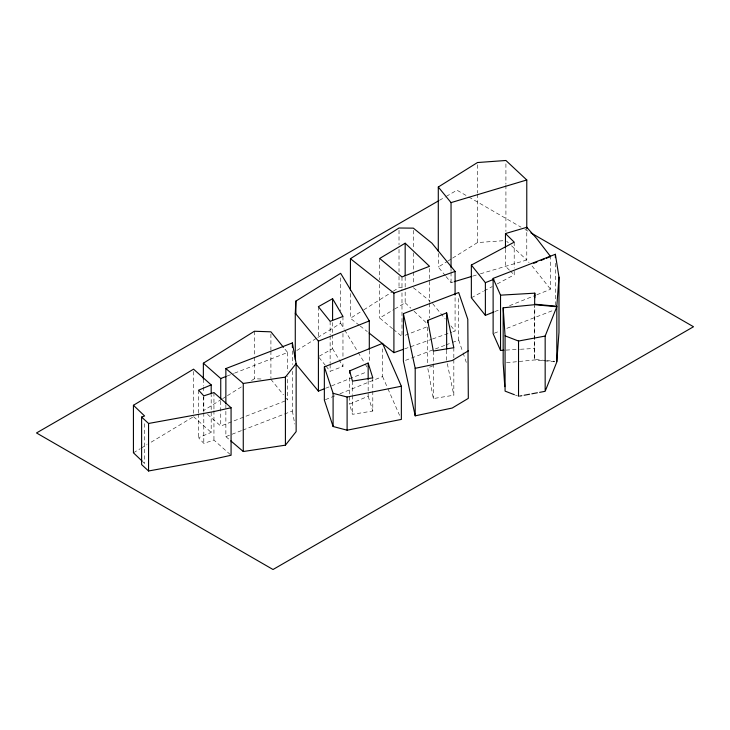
<?xml version="1.0" encoding="UTF-8"?>
<svg xmlns="http://www.w3.org/2000/svg" width="730" height="730" viewBox="0 0 730 730"><rect width="100%" height="100%" fill="white"/><g stroke="black" fill="none" stroke-linecap="round" stroke-linejoin="round"><path stroke-width="0.55" stroke-dasharray="3.65 2.74" d="M545.721 360.483L534.615 359.461L534.798 306.7M359.306 325.288L350.437 318.262L362.819 310.442M363.777 309.839L392.348 291.79M393.306 291.188L399.018 287.574L404.529 287.62M221.655 399.255L203.36 410.716L203.36 397.138M222.623 398.653L226.473 396.244M227.441 395.642L241.885 386.599M251.512 380.567L254.405 378.76L263.202 379.071M445.373 275.712L438.292 267.052L446.897 261.678M447.855 261.084L451.669 258.694M452.627 258.091L477.475 242.57L503.636 240.69M296.827 350.482L316.829 338.072M317.778 337.479L340.636 323.299L340.636 319.886M192.629 417.231L147.88 444.132M133.426 452.792L140.169 448.749M141.136 448.174L146.922 444.707M392.548 328.683L379.673 318.024L393.835 309.547M394.784 308.982L405.168 302.777L405.168 288.158M439.451 200.312L445.3 196.936M446.267 196.37L456.98 190.192L467.82 196.452M319.32 356.13L332.588 348.666L332.588 335.034M471.352 297.758L483.306 291.37M484.3 290.832L492.276 286.571M497.258 283.906L514.203 274.845L514.203 269.206M372.793 391.116L372.793 411.026L352.453 414.321L349.634 404.101L368.157 396.253L368.157 380.768M230.26 454.534L213.945 440.08L203.798 443.375L198.587 437.699L211.189 432.397L211.189 395.067M325.388 399.666L335.791 395.468M339.943 393.78L382.566 376.543L382.566 348.885M494.84 311.573L499.046 309.885M509.567 305.678L535.866 295.157M536.915 294.738L550.584 289.272L550.584 256.568M325.671 388.232L367.217 371.734M432.972 365.812L427.725 367.902L433.328 398.562L453.832 395.222L453.832 359.014M227.121 376.041L233.49 373.559M234.549 373.149L287.638 352.462L284.152 348.164M207.502 414.357L220.743 426.037L285.512 400.797M494.173 333.245L499.457 331.201M506.839 328.336L554.316 309.949M405.159 335.271L427.397 326.675M225.871 404.867L225.871 436.622L241.703 430.517M242.762 430.116L292.383 410.99L292.383 371.287M405.515 360.346L444.862 345.327M445.93 344.925L451.249 342.89M452.308 342.489L458.686 340.052L458.686 297.064M325.981 366.132L330.133 371.287L342.963 366.414L342.963 361.879M404.648 348.867L431.476 339.359M432.543 338.976L451.861 332.132M452.938 331.748L455.082 330.991L455.082 296.152M446.085 276.579L451.04 282.647L453.221 281.99M472.812 276.095L479.345 274.124M480.431 273.805L526.777 260.008L529.031 262.554M506.538 362.728L534.615 359.954L543.494 360.775M506.063 350.099L519.322 349.332M520.426 349.268L534.798 348.429M546.825 360.584L554.599 361.295M544.607 360.875L554.599 361.797M515.426 395.103L517.497 395.897M468.806 197.018L521.038 227.176M524.98 229.448L527.936 231.154M360.2 325.991L367.299 331.602M413.344 287.702L430.162 301.308M393.406 329.394L401.984 336.493L401.984 289.29M225.871 436.622L230.014 440.172M193.55 416.675L211.189 432.397M506.72 241.283L508.326 242.78M511.529 245.773L526.777 260.008L526.777 227.304M405.168 302.777L410.844 308.16M414.092 311.236L427.077 323.545M142.998 461.953L144.595 463.477L144.595 422.752M509.44 270.164L505.47 266.267L505.47 249.35M510.233 270.949L514.203 274.845M532.042 265.957L550.584 289.272M432.635 303.589L445.263 319.001M450.875 325.854L455.082 330.991M270.912 379.345L283.459 394.82M286.242 398.251L287.638 399.976L287.638 376.215M319.065 357.527L325.288 365.265M340.636 323.299L344.149 329.13M344.733 330.097L357.6 351.477M358.184 352.444L364.617 363.129M365.201 364.106L366.953 367.017M332.588 348.666L342.963 366.414M382.566 376.543L387.493 387.767M387.94 388.789L399.565 415.334M458.686 340.052L462.692 351.814M463.057 352.882L467.063 364.653M368.157 396.253L372.793 411.026M447.317 363.649L453.832 395.222M292.383 410.99L294.756 424.02M555.375 263.302L555.375 305.021M534.615 304.2L534.615 359.461M514.203 242.15L514.203 268.083M505.917 163.876L505.917 184.17M505.917 185.292L505.917 231.51M477.475 164.788L477.475 192.975M477.475 194.098L477.475 242.57M453.832 347.708L453.832 357.882M451.04 269.115L451.04 271.368M451.04 272.5L451.04 282.647M446.641 350.208L446.641 360.383M438.292 253.52L438.292 267.052M433.328 351.048L433.328 398.562M429.514 268.54L429.514 302.257M429.514 303.379L429.514 317.988M427.725 327.177L427.725 364.507M413.344 230.388L413.344 248.373M413.344 252.863L413.344 270.848M413.344 271.971L413.344 284.335M405.168 276.925L405.168 287.036M401.984 276.935L401.984 288.168M399.018 230.26L399.018 244.869M399.018 249.359L399.018 271.843M399.018 276.332L399.018 287.574M379.673 258.457L379.673 279.809M379.673 284.308L379.673 318.024M372.793 377.839L372.793 390.012M369.298 350.464L369.298 361.825M352.453 381.133L352.453 394.41M352.453 395.514L352.453 414.321M350.437 293.533L350.437 318.262M349.634 377.556L349.634 404.101M342.963 316.446L342.963 328.938M342.963 333.482L342.963 357.335M340.636 277.865L340.636 310.807M332.588 322.541L332.588 333.902M330.133 321.319L330.133 334.942M330.133 336.083L330.133 363.339M330.133 364.471L330.133 371.287M318.371 306.691L318.371 338.492M292.383 350.865L292.383 364.48M287.638 352.462L287.638 371.689M270.912 334.094L270.912 349.935M270.912 351.066L270.912 378.213M254.405 331.247L254.405 356.14M254.405 357.271L254.405 378.76M220.743 401.153L220.743 426.037M213.945 392.567L213.945 409.539M213.945 410.671L213.945 440.08M203.798 395.861L203.798 411.702M203.798 412.833L203.798 443.375M203.36 379.034L203.36 385.823M203.36 386.955L203.36 392.612M198.587 390.185L198.587 412.815M198.587 413.946L198.587 437.699M193.55 371.424L193.55 413.28"/><path stroke-width="1.09" d="M556.817 361.505L558.979 332.396L558.979 277.135L555.375 254.277L493.124 278.395L500.534 295.166L534.798 293.168L534.615 304.2L556.817 306.244L556.817 361.998L545.575 390.276M295.276 359.799L295.276 313.234L295.878 301.098L340.636 273.321L369.298 320.935L369.298 349.332M556.817 306.244L558.979 277.135M539.616 392.357L545.164 391.316L545.164 336.065L556.817 306.737L534.615 304.693L503.171 307.795L503.171 363.056L504.777 386.635M230.835 440.884L243.263 451.523L285.412 445.172L285.412 377.109L296.143 363.558L292.383 342.927L225.871 368.568L225.871 403.726M285.412 445.172L296.143 431.613L296.143 363.558M350.437 290.166L350.437 258.694L399.018 228.006L413.344 228.143L431.932 243.172L455.082 271.423L455.082 295.029M438.292 251.266L438.292 187.017L477.475 162.535L505.917 160.49L526.777 179.972L526.777 228.444M203.36 379.034L203.36 363.202L254.405 331.247L270.912 331.831L283.459 347.307M142.204 461.187L133.426 452.792L133.426 405.278L193.55 369.161L211.189 384.892L211.189 393.935M468.313 350.856L452.217 360.529L415.197 368.321L415.197 415.835L452.217 408.043L468.313 398.37L467.793 319.284L458.686 292.538L403.389 313.654L403.389 361.158L415.197 415.835M405.168 243.209L379.673 258.457L401.984 276.935L429.514 266.295L405.168 243.209L405.168 275.803M438.484 200.869L36.5 432.954L273.02 569.51L693.5 326.748L530.892 232.861M332.588 298.698L318.371 306.691L330.133 321.319L342.963 316.446L332.588 298.698L332.588 320.269M493.79 311.993L485.377 315.36L471.352 297.758L471.352 265.063L514.203 242.15L505.47 233.564L526.777 227.304L536.559 238.363L550.584 256.568M349.634 370.913L368.157 363.065L372.793 377.839L352.453 381.133L349.634 370.913L349.634 373.13M211.189 384.892L198.587 390.185L203.798 395.861L213.945 392.567L231.072 407.741L231.072 455.255L213.069 459.252L148.555 470.987L141.611 464.581L141.611 417.067L144.595 415.963L133.426 405.278M324.348 366.907L382.566 343.355L401.354 386.225L401.354 419.412L347.106 430.198L333.099 426.502L324.348 400.086L324.348 366.907L333.099 393.315L333.099 426.502M485.377 315.36L485.377 282.665L493.79 279.298M533.758 263.302L536.915 262.043M541.122 260.354L544.279 259.095M546.378 258.256L549.535 256.987M324.64 388.652L318.408 391.125L318.408 341.147L369.298 320.935M427.725 320.388L446.641 312.869L453.832 347.708L433.328 351.048L427.725 320.388L427.725 322.651M203.36 363.202L220.743 378.523L226.054 376.461M350.437 258.694L393.908 293.104L455.082 271.423M369.07 333.008L393.908 352.672L403.571 349.25M438.292 187.017L451.04 202.611L526.777 179.972M454.306 281.661L471.726 276.424M231.072 407.741L213.069 411.738L148.555 423.473L141.611 417.067M333.099 393.315L347.106 397.02L401.354 386.225M503.171 307.795L505.078 335.864L518.528 341.038L545.164 336.065M519.641 396.089L521.859 395.678M524.076 395.259L529.624 394.227M531.841 393.808L537.399 392.767M225.871 368.568L243.263 383.46L285.412 377.109M493.124 278.395L493.124 333.656L500.534 350.427L503.846 350.236M514.394 394.702L505.078 391.125L505.078 335.864M295.276 313.234L318.408 341.147M296.006 364.078L318.408 391.125M471.352 265.063L485.377 282.665M403.389 313.654L415.197 368.321M555.375 254.277L555.375 257.663M534.798 293.168L534.798 297.676M518.528 341.038L518.528 396.299M505.47 233.564L505.47 248.227M500.534 295.166L500.534 350.427M451.04 202.611L451.04 267.992M446.641 312.869L446.641 349.077M393.908 293.104L393.908 352.672M368.157 363.065L368.157 379.655M347.106 397.02L347.106 430.198M295.878 301.098L295.878 313.599M292.383 342.927L292.383 347.471M243.263 383.46L243.263 451.523M220.743 378.523L220.743 398.89M148.555 423.473L148.555 470.987"/></g></svg>
